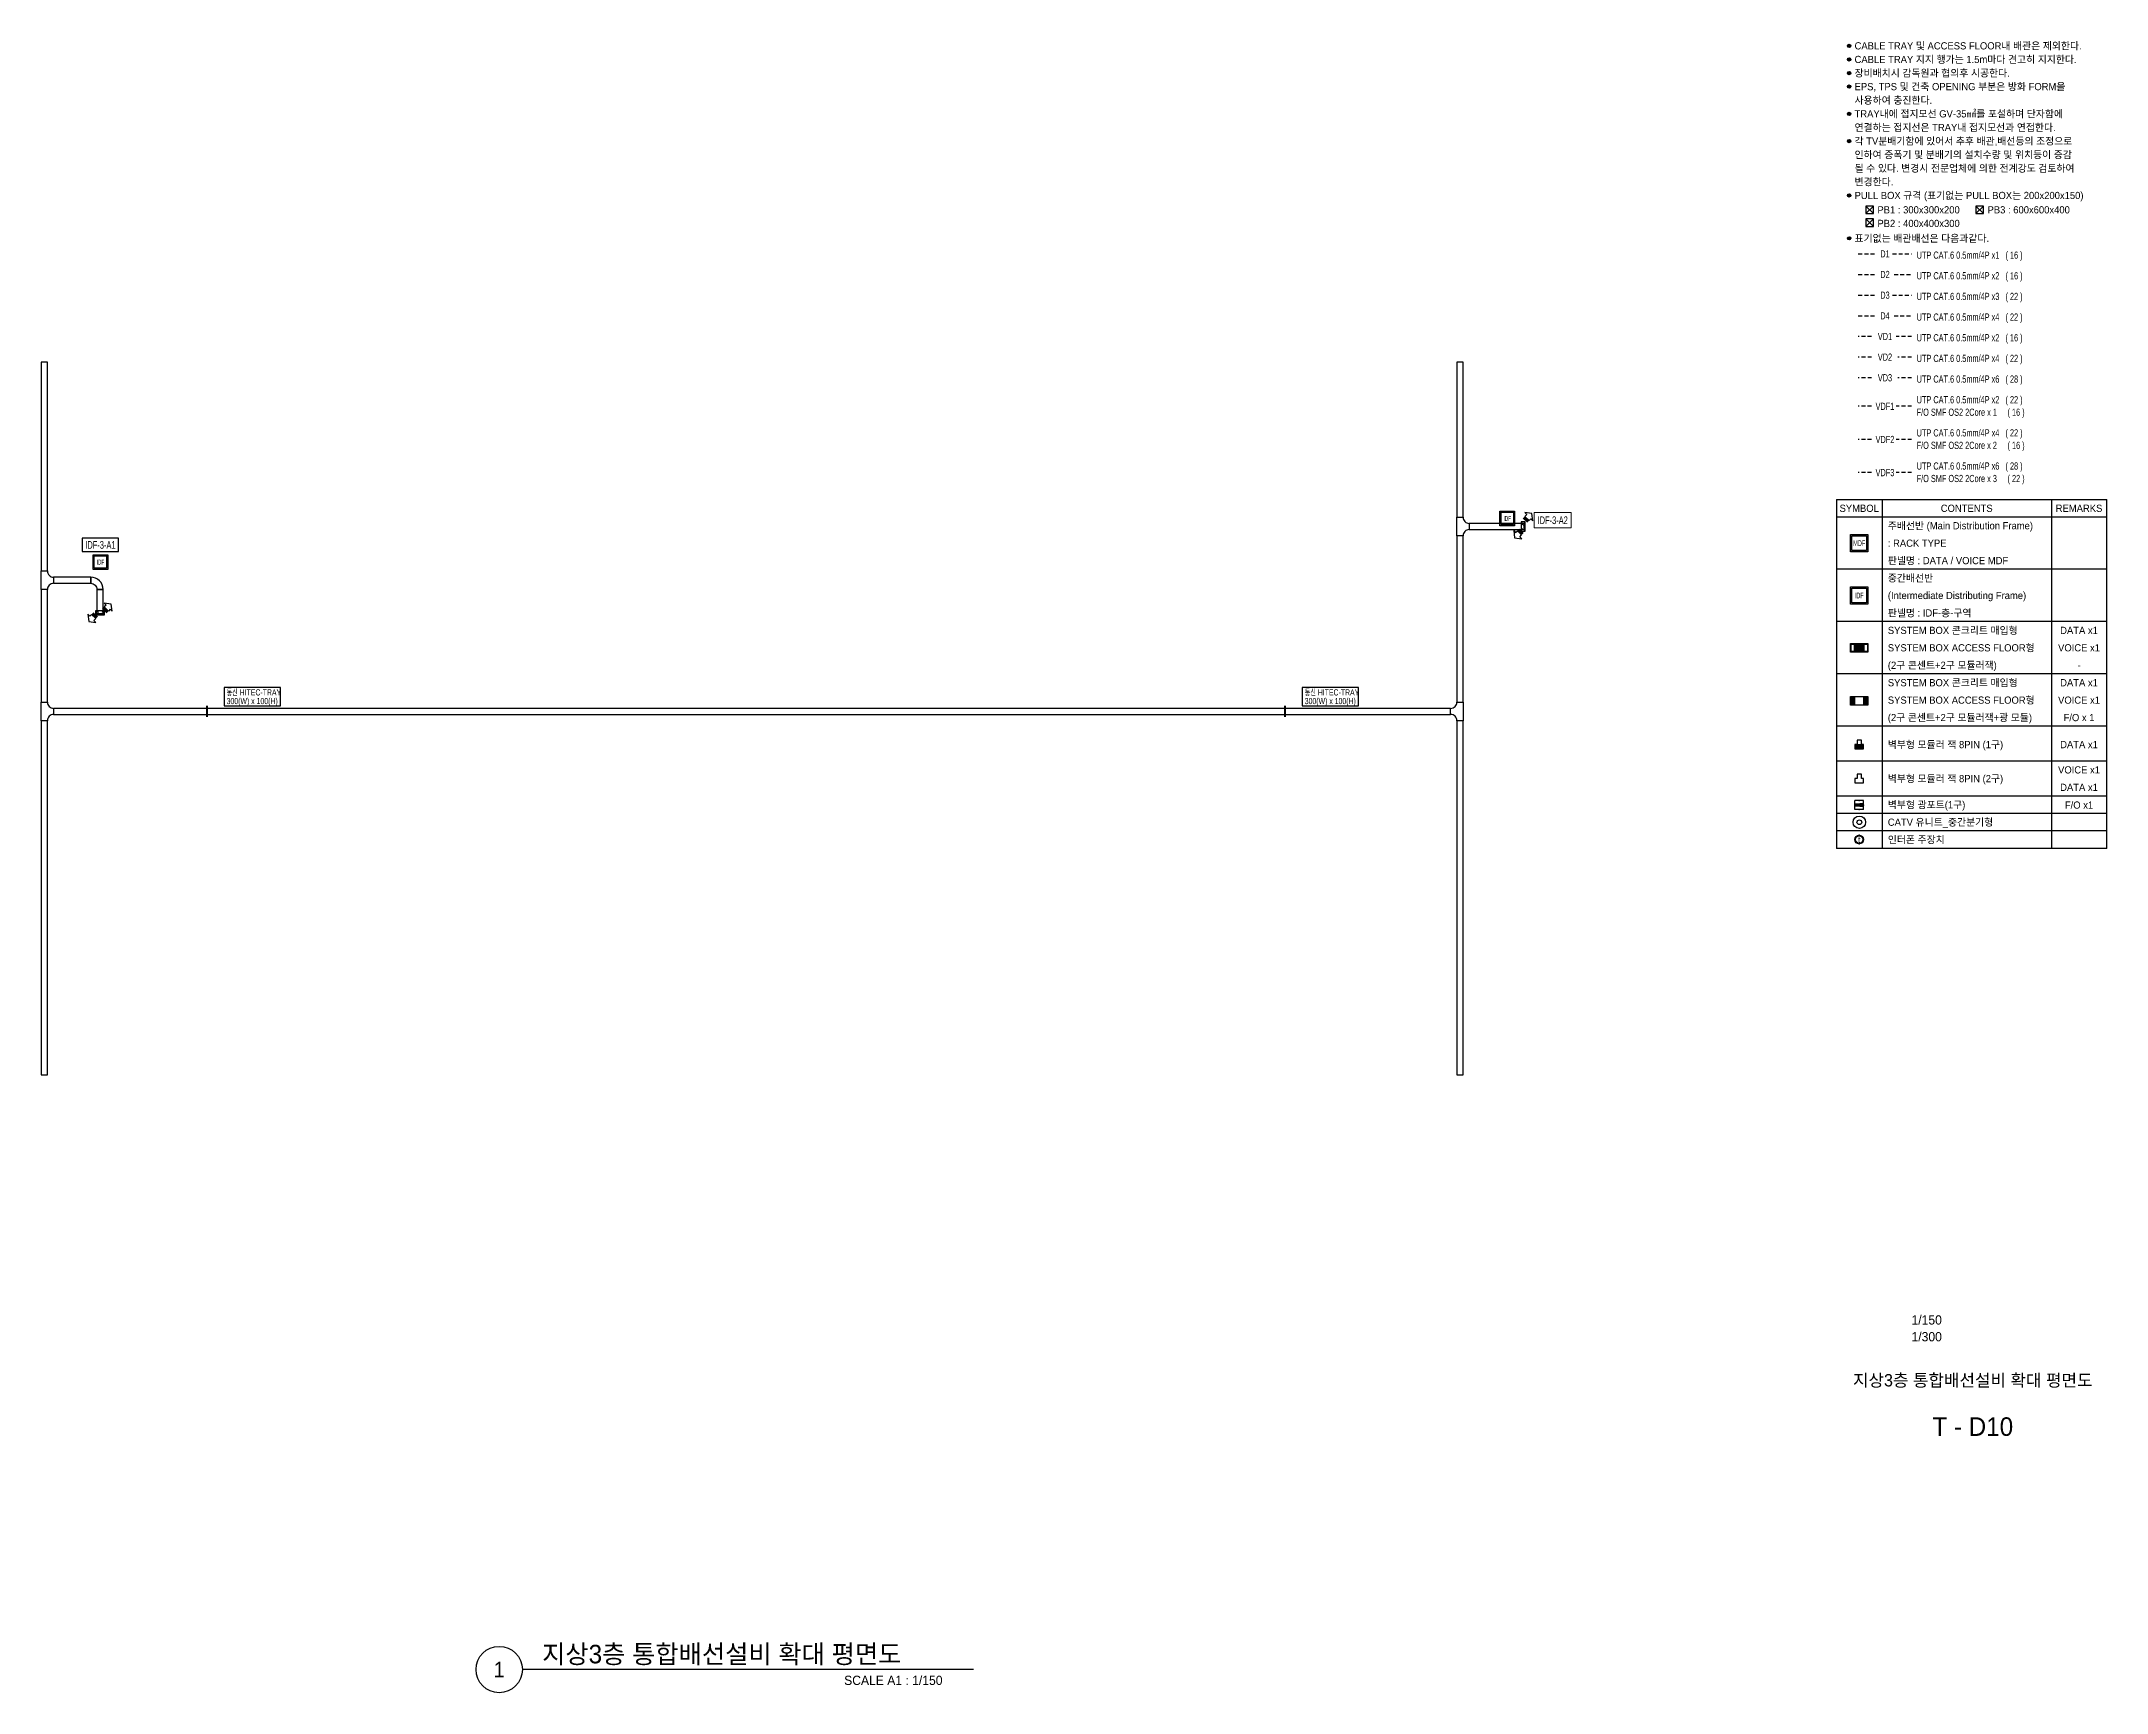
# Model space of a CAD drawing. Header units: millimetres. Extents: x 90978 to 501618, y -355196 to 882030.
# Drawn here: x 275141 to 375430, y 182625 to 262809 of the extents above; entities that cross this region are included whole.
import ezdxf
from ezdxf.enums import TextEntityAlignment as Align

# ---------------------------------------------------------------- set-up
doc = ezdxf.new("R2010")
doc.units = ezdxf.units.MM
doc.header["$LTSCALE"] = 150
doc.set_wipeout_variables(frame=1)
doc.linetypes.add('D1', pattern=[3, 1, -1, 1])
doc.linetypes.add('D2', pattern=[6.5, 2.5, -1.5, 2.5])
doc.layers.get('0').update_dxf_attribs({"lineweight": 0})
for name, color, linetype in [('------07 System Box', 6, 'Continuous'), ('------10 Telecommunication Terminal Board', 3, 'Continuous'), ('------13 Telecommunication Outlet', 3, 'Continuous'), ('------15 Interphone', 6, 'Continuous'), ('-----20 General Symbol', 3, 'Continuous'), ('-----22 Embeded in Floor', 4, 'D2'), ('-----27 Communication Cable Tray', 2, 'Continuous'), ('-----29 Cable Schedule', 1, 'Continuous'), ('-----29 Indicator', 1, 'Continuous'), ('-----30 Text', 2, 'Continuous'), ('-----41 Drawing Title', 2, 'Continuous'), ('-----42 Drawing Number', 2, 'Continuous'), ('-----43 Drawing Scale', 3, 'Continuous')]:
    doc.layers.add(name, color=color, linetype=linetype)
doc.styles.add('ELEC', font='')
doc.styles.get('ELEC').set_extended_font_data('Dotum')

# ---------------------------------------------------------------- blocks, each defined once
blk = doc.blocks.new('H11')
blk.add_circle((0, 150), 150)
at = {"color": 1}
blk.add_circle((0, 150), 129, dxfattribs=at)
for p in [(-150, 150), (0, 300), (0, 0), (150, 150)]:
    blk.add_point(p)
at = {"style": 'ELEC'}
blk.add_text('t', height=214, dxfattribs=at).set_placement((0, 150), align=Align.MIDDLE)
blk = doc.blocks.new('G15')
blk.add_lwpolyline([(-300, 600), (300, 600), (300, 0), (-300, 0)], close=True)
at = {"color": 1}
blk.add_lwpolyline([(-250, 550), (250, 550), (250, 50), (-250, 50)], close=True, dxfattribs=at)
at = {"style": 'ELEC', "width": 0.6}
blk.add_text('MDF', height=200, dxfattribs=at).set_placement((0, 300), align=Align.MIDDLE)
blk = doc.blocks.new('G12')
blk.add_lwpolyline([(-300, 600), (300, 600), (300, 0), (-300, 0)], close=True)
at = {"color": 1}
blk.add_lwpolyline([(-250, 550), (250, 550), (250, 50), (-250, 50)], close=True, dxfattribs=at)
at = {"style": 'ELEC', "width": 0.6}
blk.add_text('IDF', height=200, dxfattribs=at).set_placement((0, 300), align=Align.MIDDLE)
blk = doc.blocks.new('G02')
blk.add_lwpolyline([(150, 150), (75, 150), (75, 300), (-75, 300), (-75, 150), (-150, 150), (-150, 0), (150, 0)], close=True)
blk = doc.blocks.new('B11')
h = blk.add_hatch(color=256)
h.dxf.hatch_style = 1
h.paths.add_polyline_path([(150, 150), (-150, 150), (-150, -150), (150, -150)])
at = {"linetype": 'Continuous'}
for points in [[(300, -150), (-300, -150), (-300, 150), (300, 150)], [(-150, 150), (150, 150), (150, -150), (-150, -150)]]:
    blk.add_lwpolyline(points, close=True, dxfattribs=at)
at = {"color": 1, "linetype": 'Continuous'}
for points in [[(-280, 130), (-170, 130), (-170, -130), (-280, -130)], [(170, 130), (280, 130), (280, -130), (170, -130)]]:
    blk.add_lwpolyline(points, close=True, dxfattribs=at)
blk = doc.blocks.new('A$C5F330B5F')
blk.add_hatch(color=256).paths.add_polyline_path([(225, 0), (225, 225), (112, 225), (-225, 225), (-225, 0)])
blk.add_line((-112, 225), (112, 225))
blk.add_lwpolyline([(225, 225), (112, 225), (112, 450), (-112, 450), (-112, 225), (-225, 225), (-225, 0), (225, 0)], close=True)
blk = doc.blocks.new('A$C2c78cba1')
at = {"layer": '------07 System Box'}
h = blk.add_hatch(color=256, dxfattribs=at)
h.dxf.hatch_style = 1
h.paths.add_polyline_path([(367, 790), (56, 790), (56, 56), (367, 56)])
h = blk.add_hatch(color=256, dxfattribs=at)
h.dxf.hatch_style = 1
h.paths.add_polyline_path([(1637, 790), (1327, 790), (1327, 56), (1637, 56)])
at = {"layer": '------07 System Box', "linetype": 'Continuous'}
for points in [[(1694, 0), (0, 0), (0, 847), (1694, 847)], [(423, 847), (1270, 847), (1270, 0), (423, 0)]]:
    blk.add_lwpolyline(points, close=True, dxfattribs=at)
at = {"layer": '------07 System Box', "color": 1, "linetype": 'Continuous'}
for points in [[(56, 790), (367, 790), (367, 56), (56, 56)], [(1327, 790), (1637, 790), (1637, 56), (1327, 56)]]:
    blk.add_lwpolyline(points, close=True, dxfattribs=at)
blk = doc.blocks.new('TV1')
at = {"layer": '------13 Telecommunication Outlet'}
for radius in [150, 57.3]:
    blk.add_circle((0, 150), radius, dxfattribs=at)
blk = doc.blocks.new('광포트_1')
at = {"ltscale": 0.7}
h = blk.add_hatch(color=254, dxfattribs=at)
h.dxf.hatch_style = 1
h.paths.add_polyline_path([(44, 285), (-44, 285), (-44, 159), (44, 159)])
h.paths.add_polyline_path([(44, 141), (-44, 141), (-44, 15), (44, 15)])
at = {"linetype": 'Continuous'}
for p, q in [((-150, 300), (150, 300)), ((-150, 0), (-150, 300)), ((-150, 0), (150, 0)), ((150, 0), (150, 300))]:
    blk.add_line(p, q, dxfattribs=at)
for points in [[(-44, 159), (-44, 285), (44, 285), (44, 159)], [(-44, 141), (-44, 15), (44, 15), (44, 141)]]:
    blk.add_lwpolyline(points, close=True, dxfattribs=at)
for p in [(-150, 150), (0, 285), (0, 0), (150, 150)]:
    blk.add_point(p, dxfattribs=at)
blk = doc.blocks.new('A$C415ffab5')
at = {"layer": '-----30 Text'}
h = blk.add_hatch(color=256, dxfattribs=at)
edge = h.paths.add_edge_path()
edge.add_arc((-25020, -2850), 160, 0, 360)
h = blk.add_hatch(color=256, dxfattribs=at)
edge = h.paths.add_edge_path()
edge.add_arc((-25020, -4171), 160, 0, 360)
h = blk.add_hatch(color=256, dxfattribs=at)
edge = h.paths.add_edge_path()
edge.add_arc((-25020, -5492), 160, 0, 360)
h = blk.add_hatch(color=256, dxfattribs=at)
edge = h.paths.add_edge_path()
edge.add_arc((-25020, -6812), 160, 0, 360)
h = blk.add_hatch(color=256, dxfattribs=at)
edge = h.paths.add_edge_path()
edge.add_arc((-25020, -9454), 160, 0, 360)
h = blk.add_hatch(color=256, dxfattribs=at)
edge = h.paths.add_edge_path()
edge.add_arc((-25020, -12096), 160, 0, 360)
h = blk.add_hatch(color=256, dxfattribs=at)
edge = h.paths.add_edge_path()
edge.add_arc((-25020, -17379), 160, 0, 360)
h = blk.add_hatch(color=256, dxfattribs=at)
edge = h.paths.add_edge_path()
edge.add_arc((-25020, -21542), 160, 0, 360)
at = {"layer": '-----20 General Symbol'}
for p, q in [((-22662, -19138), (-23390, -18410)), ((-22662, -18410), (-23390, -19138)), ((-22662, -20385), (-23390, -19657)), ((-22662, -19657), (-23390, -20385)), ((-11967, -19138), (-12695, -18410)), ((-11967, -18410), (-12695, -19138))]:
    blk.add_line(p, q, dxfattribs=at)
for points in [[(-23390, -18410), (-23390, -19138), (-22662, -19138), (-22662, -18410)], [(-23390, -19657), (-23390, -20385), (-22662, -20385), (-22662, -19657)], [(-12695, -18410), (-12695, -19138), (-11967, -19138), (-11967, -18410)]]:
    blk.add_lwpolyline(points, close=True, dxfattribs=at)
at = {"layer": '-----22 Embeded in Floor'}
for p, q in [((-24123, -23048), (-22389, -23048)), ((-20794, -23048), (-18940, -23048)), ((-24123, -25054), (-22388, -25054)), ((-20641, -25054), (-18940, -25054)), ((-24123, -27060), (-22389, -27060)), ((-20794, -27060), (-18940, -27060)), ((-24123, -29066), (-22388, -29066)), ((-20641, -29066), (-18940, -29066)), ((-22839, -31072), (-24123, -31072)), ((-18940, -31072), (-20440, -31072)), ((-22837, -33078), (-24123, -33078)), ((-18940, -33078), (-20287, -33078)), ((-22837, -35084), (-24123, -35084)), ((-18940, -35084), (-20287, -35084)), ((-22839, -37855), (-24123, -37855)), ((-18940, -37855), (-20440, -37855)), ((-22839, -41074), (-24123, -41074)), ((-18940, -41074), (-20440, -41074)), ((-22839, -44293), (-24123, -44293)), ((-18940, -44293), (-20440, -44293))]:
    blk.add_line(p, q, dxfattribs=at)
at = {"layer": '-----29 Cable Schedule', "color": 3}
for p, q in [((-26250, -46912), (0, -46912)), ((-26250, -46912), (-26250, -80783)), ((0, -80783), (0, -46912)), ((0, -48606), (-26250, -48606)), ((0, -80783), (-26250, -80783))]:
    blk.add_line(p, q, dxfattribs=at)
at = {"layer": '-----29 Cable Schedule'}
for p, q in [((-21819, -46912), (-21819, -48606)), ((-5372, -46912), (-5372, -48606)), ((-21819, -48606), (-21819, -80783)), ((-5372, -48606), (-5372, -80783)), ((0, -53687), (-26250, -53687)), ((0, -58767), (-26250, -58767)), ((0, -63848), (-26250, -63848)), ((0, -68929), (-26250, -68929)), ((0, -72316), (-26250, -72316)), ((0, -75703), (-26250, -75703)), ((0, -77396), (-26250, -77396)), ((0, -79090), (-26250, -79090)), ((0, -80783), (-26250, -80783))]:
    blk.add_line(p, q, dxfattribs=at)
at = {"layer": '-----30 Text'}
for centre in [(-25020, -2850), (-25020, -4171), (-25020, -5492), (-25020, -6812), (-25020, -9454), (-25020, -12096), (-25020, -17379), (-25020, -21542)]:
    blk.add_circle(centre, 160, dxfattribs=at)
for p in [(-24860, -2850), (-24860, -4171), (-24860, -5492), (-24860, -6812), (-24860, -9454), (-24860, -12096), (-24860, -17379), (-24860, -21542)]:
    blk.add_point(p, dxfattribs=at)
at = {"layer": '------07 System Box', "xscale": 2.822580634535418, "yscale": 2.822580634535418, "zscale": 2.822580634535418}
blk.add_blockref('B11', (-24034, -61308), dxfattribs=at)
at = {"layer": '------10 Telecommunication Terminal Board', "xscale": 2.822580634535418, "yscale": 2.822580634535418, "zscale": 2.822580634535418}
for name, p in [('G15', (-24034, -51993)), ('G12', (-24034, -57074))]:
    blk.add_blockref(name, p, dxfattribs=at)
at = {"layer": '------13 Telecommunication Outlet'}
for name, p, xscale, yscale, zscale in [('A$C5F330B5F', (-24034, -71130), 1.881720423023612, 1.881720423023612, 1.881720423023612), ('G02', (-24034, -74433), 2.822580634535418, 2.822580634535418, 2.822580634535418), ('TV1', (-24020, -78851), 4, 4, 4)]:
    blk.add_blockref(name, p, dxfattribs=dict(at, xscale=xscale, yscale=yscale, zscale=zscale))
at = {"layer": '------13 Telecommunication Outlet', "xscale": 2.822580634535246, "yscale": 2.822580634535246, "zscale": 2.822580634535246, "rotation": 90}
blk.add_blockref('광포트_1', (-23611, -76575), dxfattribs=at)
at = {"layer": '------15 Interphone', "xscale": 2.822580634535418, "yscale": 2.822580634535418, "zscale": 2.822580634535418}
blk.add_blockref('H11', (-24034, -80360), dxfattribs=at)
blk.add_blockref('A$C2c78cba1', (-24881, -66868))
at = {"layer": '-----22 Embeded in Floor', "style": 'ELEC', "width": 0.7}
for s, p in [('D1', (-21532, -23048)), ('D2', (-21532, -25054)), ('D3', (-21532, -27060)), ('D4', (-21532, -29066)), ('VD1', (-21532, -31072)), ('VD2', (-21532, -33078)), ('VD3', (-21532, -35084)), ('VDF1', (-21532, -37855)), ('VDF2', (-21532, -41074)), ('VDF3', (-21532, -44293))]:
    blk.add_text(s, height=700, dxfattribs=at).set_placement(p, align=Align.MIDDLE_CENTER)
at = {"layer": '-----29 Cable Schedule', "color": 2, "style": 'ELEC'}
for s, p in [('SYMBOL', (-24034, -47759)), ('CONTENTS', (-13595, -47759)), ('REMARKS', (-2686, -47759))]:
    blk.add_text(s, height=700, dxfattribs=at).set_placement(p, align=Align.MIDDLE)
at = {"layer": '-----30 Text', "style": 'ELEC'}
for s, p in [('CABLE TRAY 및 ACCESS FLOOR내 배관은 제외한다.', (-24485, -2850)), ('CABLE TRAY 지지 행가는 1.5m마다 견고히 지지한다.', (-24485, -4171)), ('장비배치시 감독원과 협의후 시공한다.', (-24485, -5492)), ('사용하여 충진한다.', (-24485, -8133)), ('EPS, TPS 및 건축 OPENING 부분은 방화 FORM을', (-24485, -6812)), ('TRAY내에 접지모선 GV-35㎟를 포설하며 단자함에', (-24485, -9454)), ('각 TV분배기함에 있어서 추후 배관,배선등의 조정으로', (-24485, -12096)), ('연결하는 접지선은 TRAY내 접지모선과 연접한다.', (-24485, -10775)), ('인하여 증폭기 및 분배기의 설치수량 및 위치등이 증감', (-24485, -13417)), ('될 수 있다. 변경시 전문업체에 의한 전계강도 검토하여', (-24485, -14738)), ('변경한다.', (-24485, -16059)), ('PULL BOX 규격 (표기없는 PULL BOX는 200x200x150)', (-24485, -17379)), ('PB1 : 300x300x200', (-22265, -18774)), ('PB2 : 400x400x300', (-22265, -20095)), ('PB3 : 600x600x400', (-11570, -18774)), ('표기없는 배관배선은 다음과같다.', (-24485, -21542)), ('주배선반 (Main Distribution Frame)', (-21254, -49453)), (': RACK TYPE', (-21254, -51146)), ('중간배선반', (-21254, -54533)), ('판넬명 : DATA / VOICE MDF', (-21254, -52840)), ('(Intermediate Distributing Frame)', (-21254, -56227)), ('판넬명 : IDF-층-구역', (-21254, -57921)), ('SYSTEM BOX 콘크리트 매입형', (-21254, -59614)), ('SYSTEM BOX ACCESS FLOOR형', (-21254, -61308)), ('(2구 콘센트+2구 모듈러잭)', (-21254, -63001)), ('SYSTEM BOX 콘크리트 매입형', (-21254, -64695)), ('SYSTEM BOX ACCESS FLOOR형', (-21254, -66388)), ('(2구 콘센트+2구 모듈러잭+광 모듈)', (-21254, -68082)), ('벽부형 모듈러 잭 8PIN (1구)', (-21254, -70706)), ('벽부형 모듈러 잭 8PIN (2구)', (-21254, -74009)), ('벽부형 광포트(1구)', (-21254, -76550)), ('CATV 유니트_중간분기형', (-21254, -78243)), ('인터폰 주장치', (-21254, -79937))]:
    blk.add_text(s, height=700, dxfattribs=at).set_placement(p, align=Align.MIDDLE_LEFT)
at = {"layer": '-----30 Text', "style": 'ELEC', "width": 0.7}
for s, p in [('UTP CAT.6 0.5mm/4P x1   ( 16 )', (-18456, -23173)), ('UTP CAT.6 0.5mm/4P x2   ( 16 )', (-18456, -25179)), ('UTP CAT.6 0.5mm/4P x3   ( 22 )', (-18456, -27185)), ('UTP CAT.6 0.5mm/4P x4   ( 22 )', (-18456, -29191)), ('UTP CAT.6 0.5mm/4P x2   ( 16 )', (-18456, -31197)), ('UTP CAT.6 0.5mm/4P x4   ( 22 )', (-18456, -33203)), ('UTP CAT.6 0.5mm/4P x6   ( 28 )', (-18456, -35209)), ('UTP CAT.6 0.5mm/4P x2   ( 22 )', (-18456, -37215)), ('F/O SMF OS2 2Core x 1', (-18456, -38428)), ('( 16 )', (-9631, -38429)), ('UTP CAT.6 0.5mm/4P x4   ( 22 )', (-18456, -40434)), ('F/O SMF OS2 2Core x 2', (-18456, -41647)), ('( 16 )', (-9631, -41648)), ('UTP CAT.6 0.5mm/4P x6   ( 28 )', (-18456, -43653)), ('F/O SMF OS2 2Core x 3', (-18456, -44866)), ('( 22 )', (-9631, -44867))]:
    blk.add_text(s, height=700, dxfattribs=at).set_placement(p, align=Align.MIDDLE_LEFT)
at = {"layer": '-----30 Text', "style": 'ELEC'}
for s, p in [('DATA x1', (-2686, -59614)), ('VOICE x1', (-2686, -61308)), ('-', (-2686, -63001)), ('VOICE x1', (-2686, -66388)), ('DATA x1', (-2686, -64695)), ('F/O x 1', (-2686, -68082)), ('DATA x1', (-2686, -70706)), ('VOICE x1', (-2686, -73162)), ('DATA x1', (-2686, -74856)), ('F/O x1', (-2686, -76580))]:
    blk.add_text(s, height=700, dxfattribs=at).set_placement(p, align=Align.MIDDLE_CENTER)
blk = doc.blocks.new('O03')
at = {"linetype": 'Continuous'}
for p, q in [((-101, 101), (101, -101)), ((-74, 127), (127, -74)), ((-48, 154), (154, -48)), ((-27, 366), (69, 270)), ((-27, 366), (321, 321)), ((69, 270), (-21, 180)), ((-21, 180), (180, -21)), ((270, 69), (180, -21)), ((270, 69), (366, -27)), ((321, 321), (366, -27))]:
    blk.add_line(p, q, dxfattribs=at)

msp = doc.modelspace()

# ---------------------------------------------------------------- linework, layer by layer
at = {"layer": '-----27 Communication Cable Tray', "elevation": 0}
for points in [[(275140.52193, 247230.06675), (275140.52193, 237091.36056), (275440.52193, 237091.36056), (275440.52193, 247230.06675)], [(343874.07744, 247230.06675), (343874.07744, 239700.18431), (344174.07744, 239700.18431), (344174.07744, 247230.06675)], [(344174.07744, 230720.72148), (344174.07744, 238800.18431), (343874.07744, 238800.18431), (343874.07744, 230720.72148)], [(347200.00079, 239400.18431), (344474.07744, 239400.18431), (344474.07744, 239100.18431), (347200.00079, 239100.18431)], [(277540.52193, 236791.36056), (275740.52193, 236791.36056), (275740.52193, 236491.36056), (277540.52193, 236491.36056)], [(275140.52193, 236191.36056), (275140.52193, 230720.72148), (275440.52193, 230720.72148), (275440.52193, 236191.36056)], [(277840.52193, 236191.36056), (277840.52193, 234961.87604), (278140.52193, 234961.87604), (278140.52193, 236191.36056)], [(275140.52193, 229820.72148), (275140.52193, 212630.7499), (275440.52193, 212630.7499), (275440.52193, 229820.72148)], [(275740.52193, 230120.72148), (343574.07744, 230120.72148), (343574.07744, 230420.72148), (275740.52193, 230420.72148)], [(344174.07744, 212630.7499), (344174.07744, 229820.72148), (343874.07744, 229820.72148), (343874.07744, 212630.7499)]]:
    msp.add_lwpolyline(points, close=True, dxfattribs=at)
for points in [[(344174.07744, 238800.18431), (343874.07744, 238800.18431), (343874.07744, 238800.18431), (343874.07744, 239700.18431), (344174.07744, 239700.18431, 0.4142135624), (344474.07744, 239400.18431), (344474.07744, 239100.18431), (344474.07744, 239100.18431, 0.4142135624)], [(275440.52193, 236191.36056), (275140.52193, 236191.36056), (275140.52193, 236191.36056), (275140.52193, 237091.36056), (275440.52193, 237091.36056, 0.4142135624), (275740.52193, 236791.36056), (275740.52193, 236491.36056), (275740.52193, 236491.36056, 0.4142135624)], [(277540.52193, 236491.36056), (277540.52193, 236491.36056, -0.4142135624), (277840.52193, 236191.36056), (277840.52193, 236191.36056), (278140.52193, 236191.36056, 0.4142135624), (277540.52193, 236791.36056)], [(275440.52193, 229820.72148), (275140.52193, 229820.72148), (275140.52193, 229820.72148), (275140.52193, 230720.72148), (275440.52193, 230720.72148, 0.4142135624), (275740.52193, 230420.72148), (275740.52193, 230120.72148), (275740.52193, 230120.72148, 0.4142135624)], [(343874.07744, 230720.72148), (344174.07744, 230720.72148), (344174.07744, 230720.72148), (344174.07744, 229820.72148), (343874.07744, 229820.72148, 0.4142135624), (343574.07744, 230120.72148), (343574.07744, 230420.72148), (343574.07744, 230420.72148, 0.4142135624)]]:
    msp.add_lwpolyline(points, format="xyb", close=True, dxfattribs=at)
at = {"layer": '-----27 Communication Cable Tray', "color": 1}
for points in [[(347000.00079, 239025.18431), (347200.00079, 239025.18431), (347200.00079, 239475.18431), (347000.00079, 239475.18431), (347000.00079, 239025.18431)], [(277765.52448, 235161.87219), (277765.52448, 234961.87219), (278215.52448, 234961.87219), (278215.52448, 235161.87219), (277765.52448, 235161.87219)]]:
    msp.add_lwpolyline(points, dxfattribs=at)
at = {"layer": '-----27 Communication Cable Tray', "color": 1, "linetype": 'D1'}
for points in [[(347000.00079, 239025.18431), (347200.00079, 239475.18431)], [(347000.00079, 239475.18431), (347200.00079, 239025.18431)], [(277765.52448, 235161.87219), (278215.52448, 234961.87219)], [(278215.52448, 235161.87219), (277765.52448, 234961.87219)]]:
    msp.add_lwpolyline(points, dxfattribs=at)
at = {"layer": '-----27 Communication Cable Tray'}
for points in [[(347050.00079, 239150.18431), (347050.00079, 239100.18431), (347150.00079, 239100.18431), (347150.00079, 239400.18431), (347050.00079, 239400.18431), (347050.00079, 239350.18431)], [(347150.00079, 239075.18431), (347200.00079, 239075.18431), (347200.00079, 239425.18431), (347150.00079, 239425.18431), (347150.00079, 239075.18431)], [(277815.52448, 235011.87219), (277815.52448, 234961.87219), (278165.52448, 234961.87219), (278165.52448, 235011.87219), (277815.52448, 235011.87219)], [(277890.52448, 235111.87219), (277840.52448, 235111.87219), (277840.52448, 235011.87219), (278140.52448, 235011.87219), (278140.52448, 235111.87219), (278090.52448, 235111.87219)]]:
    msp.add_lwpolyline(points, dxfattribs=at)
at = {"layer": '-----41 Drawing Title', "color": 7}
msp.add_line((320400.89342, 183749.99936), (298499.10658, 183749.99936), dxfattribs=at)
msp.add_circle((297374.10658, 183749.99936), 1125, dxfattribs=at)
at = {"color": 1, "elevation": 0}
msp.add_lwpolyline([(347629.65106, 239182.50936), (349429.27606, 239182.50936), (349429.27606, 239925.00936), (347629.65106, 239925.00936)], close=True, dxfattribs=at)

# ---------------------------------------------------------------- block references
at = {"layer": '------10 Telecommunication Terminal Board', "xscale": 1.2, "yscale": 1.2, "zscale": 1.2}
for p in [(346322.35733, 239280.00936), (278011.98741, 237161.87347)]:
    msp.add_blockref('G12', p, dxfattribs=at)
at = {"layer": '-----27 Communication Cable Tray', "xscale": -1}
for p, rotation in [((347200.00079, 239559.73904), 270), ((347000.00079, 239025.18431), 90), ((277765.52193, 234961.87604, 0), 90), ((278215.52193, 235161.87604, 0), 270)]:
    msp.add_blockref('O03', p, dxfattribs=dict(at, rotation=rotation))
at = {"xscale": 0.4999999999999996, "yscale": 0.4999999999999996, "zscale": 0.4999999999999996}
msp.add_blockref('A$C415ffab5', (375429.59256, 264014.04232), dxfattribs=at)

# ---------------------------------------------------------------- texts
at = {"layer": '------10 Telecommunication Terminal Board', "style": 'ELEC', "width": 0.7}
msp.add_text('IDF-3-A2', height=375, dxfattribs=at).set_placement((348529.46356, 239553.75936), align=Align.MIDDLE_CENTER)
at = {"layer": '-----41 Drawing Title', "style": 'ELEC'}
msp.add_text('지상3층 통합배선설비 확대 평면도', height=600, dxfattribs=at).set_placement((368925, 197795), align=Align.MIDDLE_CENTER)
at = {"layer": '-----41 Drawing Title', "color": 2, "style": 'ELEC'}
msp.add_text('지상3층 통합배선설비 확대 평면도', height=900, dxfattribs=at).set_placement((299457.68319, 184049.99936))
at = {"layer": '-----41 Drawing Title', "color": 7, "style": 'ELEC'}
msp.add_text('1', height=750, dxfattribs=at).set_placement((297374.10658, 183749.99936), align=Align.MIDDLE)
at = {"layer": '-----41 Drawing Title', "style": 'ELEC'}
msp.add_text('SCALE A1 : 1/150', height=450, dxfattribs=at).set_placement((318900.89342, 182999.99936), align=Align.RIGHT)
at = {"layer": '-----42 Drawing Number', "style": 'ELEC'}
msp.add_text('T - D10', height=900, dxfattribs=at).set_placement((368925, 195545), align=Align.MIDDLE_CENTER)
at = {"layer": '-----43 Drawing Scale', "style": 'ELEC'}
for s, p in [('1/150', (366689.51153, 200725)), ('1/300', (366689.51153, 199910))]:
    msp.add_text(s, height=450, dxfattribs=at).set_placement(p, align=Align.MIDDLE_CENTER)

# ---------------------------------------------------------------- next in the draw order: wipeouts: each hides what was drawn before it
at = {"color": 1}
for points in [[(277132.02811, 238031.87347), (278891.9467, 238031.87347), (278891.9467, 238681.87347), (277132.02811, 238681.87347)], [(284019.06097, 230550.50602), (286748.97956, 230550.50602), (286748.97956, 231430.50602), (284019.06097, 231430.50602)], [(336369.06097, 230550.50602), (339098.97956, 230550.50602), (339098.97956, 231430.50602), (336369.06097, 231430.50602)]]:
    msp.add_wipeout(points, dxfattribs=at)

# ---------------------------------------------------------------- next in the draw order: linework, layer by layer
at = {"layer": '------10 Telecommunication Terminal Board', "color": 1}
msp.add_lwpolyline([(277132.02811, 238031.87347), (278891.9467, 238031.87347), (278891.9467, 238681.87347), (277132.02811, 238681.87347)], close=True, dxfattribs=at)
at = {"layer": '------10 Telecommunication Terminal Board', "color": 1, "elevation": 0}
for points in [[(284019.06097, 230550.50602), (286748.97956, 230550.50602), (286748.97956, 231430.50602), (284019.06097, 231430.50602)], [(336369.06097, 230550.50602), (339098.97956, 230550.50602), (339098.97956, 231430.50602), (336369.06097, 231430.50602)]]:
    msp.add_lwpolyline(points, close=True, dxfattribs=at)
at = {"layer": '-----29 Indicator'}
for points in [[(284019.06097, 231105.50602, 0, 0, 0), (283181.01297, 231104.98241, 0, 0, 0), (283181.01297, 230555.17921, 100, 100, 0), (283181.01297, 229994.26635, 100, 100, 0)], [(336369.06097, 231105.50602, 0, 0, 0), (335531.01297, 231104.98241, 0, 0, 0), (335531.01297, 230555.17921, 100, 100, 0), (335531.01297, 229994.26635, 100, 100, 0)]]:
    msp.add_lwpolyline(points, format="xyseb", dxfattribs=at)

# ---------------------------------------------------------------- next in the draw order: texts
at = {"layer": '------10 Telecommunication Terminal Board', "style": 'ELEC', "width": 0.7}
msp.add_text('IDF-3-A1', height=375, dxfattribs=at).set_placement((278011.98741, 238356.87347), align=Align.MIDDLE_CENTER)
for s, p in [('300(W) x 100(H)', (284139.02027, 230775.50602)), ('통신 HITEC-TRAY', (284139.02027, 231195.50602)), ('300(W) x 100(H)', (336489.02027, 230775.50602)), ('통신 HITEC-TRAY', (336489.02027, 231195.50602))]:
    msp.add_text(s, height=300, dxfattribs=at).set_placement(p, align=Align.MIDDLE_LEFT)

doc.saveas('drawing.dxf')
